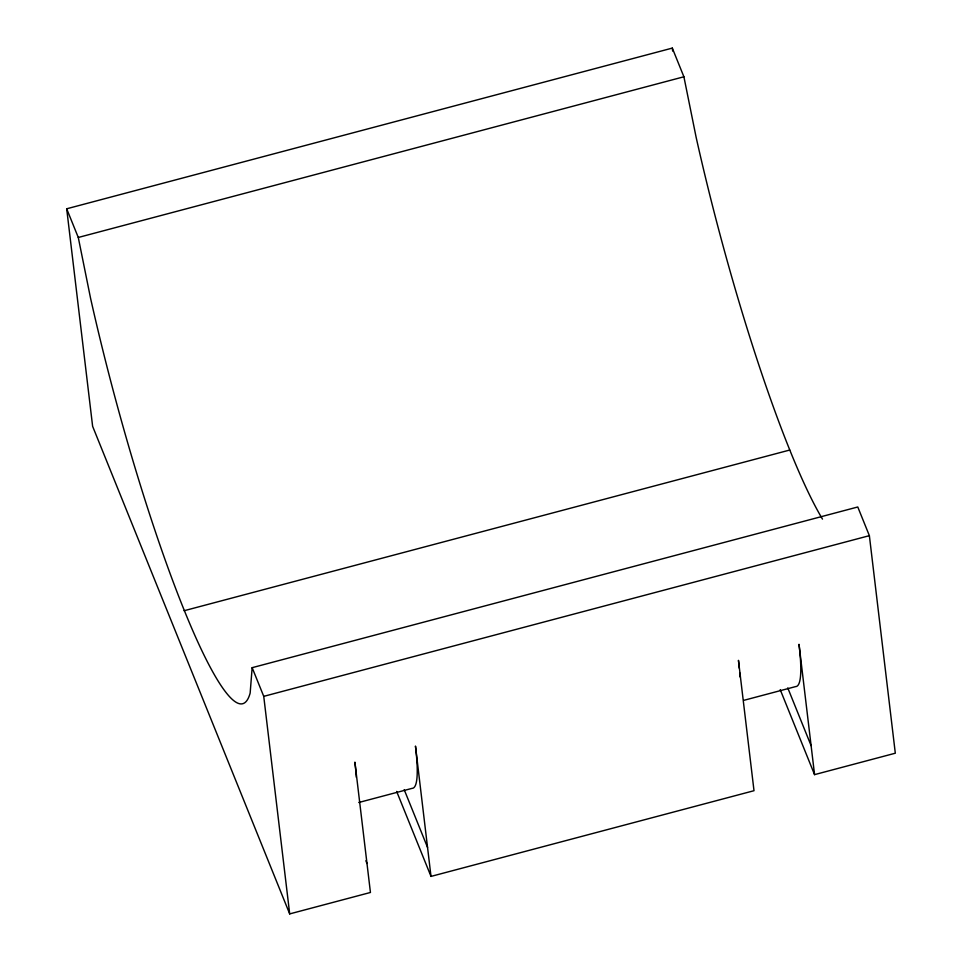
<?xml version="1.0" encoding="UTF-8"?>
<svg xmlns="http://www.w3.org/2000/svg" width="962" height="962" viewBox="0 0 962 962"><rect width="100%" height="100%" fill="white"/><g stroke="black" fill="none" stroke-linecap="round" stroke-linejoin="round"><path stroke-width="1.44" d="M780.218 689.658L814.561 774.638L895.309 753.21L869.371 535.666L857.779 506.986L252.152 667.676L250.156 693.049A335.077 44.649 75.1 0 1 90.536 298.124L78.283 237.47L66.691 208.79L672.306 48.1L683.898 76.78L696.163 137.434A335.077 44.649 75.1 0 0 822.486 519.119M78.283 237.47L683.898 76.78M184.079 610.738L789.706 450.048M356.325 777.308A147.523 19.661 75.1 0 0 354.894 762.12L370.442 892.471L289.694 913.9L263.744 696.356L869.371 535.666M358.766 802.5L412.121 788.347A147.523 19.661 75.1 0 0 415.464 746.055L431 876.406L754.004 790.704L738.455 660.353A147.523 19.661 75.1 0 1 739.309 668.277M743.77 700.348L795.682 686.579A147.523 19.661 75.1 0 0 799.013 644.287L814.561 774.638M787.77 687.914L811.11 745.67M404.208 789.682L427.549 847.438M396.657 791.425L431 876.406M365.873 860.762L366.979 863.503M252.152 667.676L263.744 696.356M289.694 913.9L92.629 426.334L66.691 208.79M672.306 48.1L672.666 51.082M739.682 672.727A147.523 19.661 75.1 0 1 739.97 676.899"/></g></svg>
